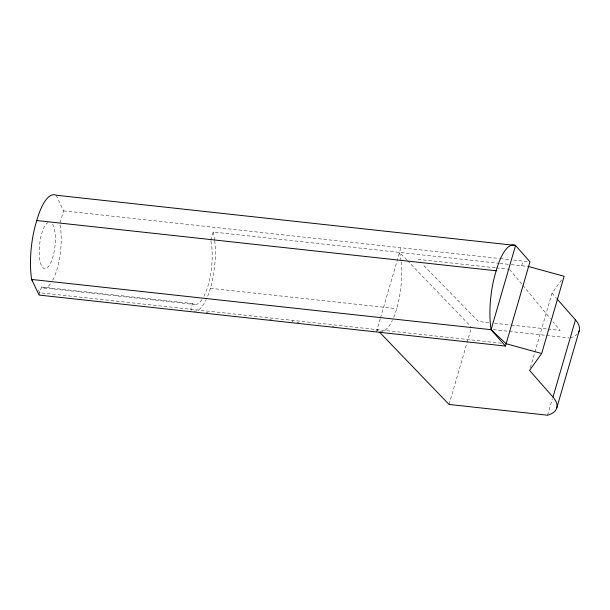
<?xml version="1.0" encoding="UTF-8"?>
<svg xmlns="http://www.w3.org/2000/svg" width="610" height="610" viewBox="0 0 610 610"><rect width="100%" height="100%" fill="white"/><g stroke="black" fill="none" stroke-linecap="round" stroke-linejoin="round"><path stroke-width="0.46" stroke-dasharray="3.05 2.29" d="M39.086 295.072L41.434 286.997A38.384 12.665 -83.8 0 0 50.981 283.078M56.143 195.223L63.593 210.846L59.818 223.824A38.384 12.665 -83.8 0 1 52.33 280.905M201.956 299.586A38.384 12.665 -83.8 0 1 192.417 303.505L190.747 309.247A46.162 15.227 -83.8 0 0 206.012 300.036M210.793 240.332L213.21 232.029L498.942 263.276M292.51 321.981L292.968 320.425M376.393 331.954L380.243 318.717M380.51 317.81L400.9 247.729M449.051 404.453L470.989 329.057M521.664 265.762L523.022 261.08M530.357 367.685L534.581 353.152M534.848 352.244L552.027 293.196L561.924 279.372M547.551 415.219L552.309 398.871M63.593 210.846L499.354 258.495M500.307 258.594L509.769 259.631M513.559 260.043L528.222 261.652M499.887 263.383L510.303 264.519M511.249 264.618L528.596 266.517M495.366 267.813L417.69 259.319L419.009 260.676M496.311 267.92L507.68 269.162M210.404 288.301L396.729 308.675M488.824 322.621L478.499 321.493L422.318 264.054M494.458 323.239L510.417 324.985M511.355 325.084L547.033 328.988M547.971 329.087L560.171 330.422L552.942 321.706M493.299 329.621L508.458 331.276M509.403 331.382L569.069 337.902M41.434 286.997L192.417 303.505M44.019 287.996L195.002 304.504M501.42 343.216L39.764 292.739L37.378 288.827M206.21 312.404L208.101 312.61M269.582 319.327L271.473 319.533M297.009 322.332L298.9 322.537M332 326.152L333.899 326.365M406.801 259.959L399.535 252.403A46.162 15.227 -83.8 0 1 400.961 260.218M407.457 260.645L470.859 326.548M378.391 330.994L377.071 329.621A46.162 15.227 -83.8 0 0 392.337 320.41M552.027 293.196L556.343 298.115M509.579 269.368L522.229 284.634M522.831 285.358L550.533 318.794M577.502 333.815A37.042 16.455 16.2 0 1 570.014 338.009M401.151 261.942A46.162 15.227 -83.8 0 1 392.741 319.556M210.969 241.186A38.384 12.665 -83.8 0 1 203.313 297.413M213.21 232.029A46.162 15.227 -83.8 0 1 214.629 239.844M214.735 240.698A46.162 15.227 -83.8 0 1 206.416 299.182M52.574 224.206A23.432 7.732 -83.8 0 1 49.951 264.389A23.432 7.732 -83.8 0 1 39.33 247.622L39.993 241.545A23.432 7.732 -83.8 0 1 48.106 222.482"/><path stroke-width="0.91" d="M528.596 266.517L564.128 276.299L541.665 353.518L506.132 343.727L491.065 329.69L515.572 245.456L56.143 195.223A49.806 16.462 -83.8 0 0 36.775 220.546A51.812 17.362 -83.7 0 0 31.636 279.449L39.086 295.072L505.454 346.068L529.96 261.842L515.572 245.456A49.806 16.462 -83.8 0 0 496.204 270.779A51.812 17.362 -83.7 0 0 491.065 329.69L505.454 346.068M379.71 332.366L449.051 404.453L547.551 415.219A37.042 16.455 16.2 0 0 552.988 397.087L575.451 319.876L556.961 298.816M556.739 408.044L579.203 330.833M541.665 353.518L529.564 370.407L552.988 397.087M36.775 220.546L496.204 270.779M491.065 329.69L31.636 279.449L32.589 281.012M575.451 319.876A37.042 16.455 16.2 0 1 578.539 332.389"/></g></svg>
